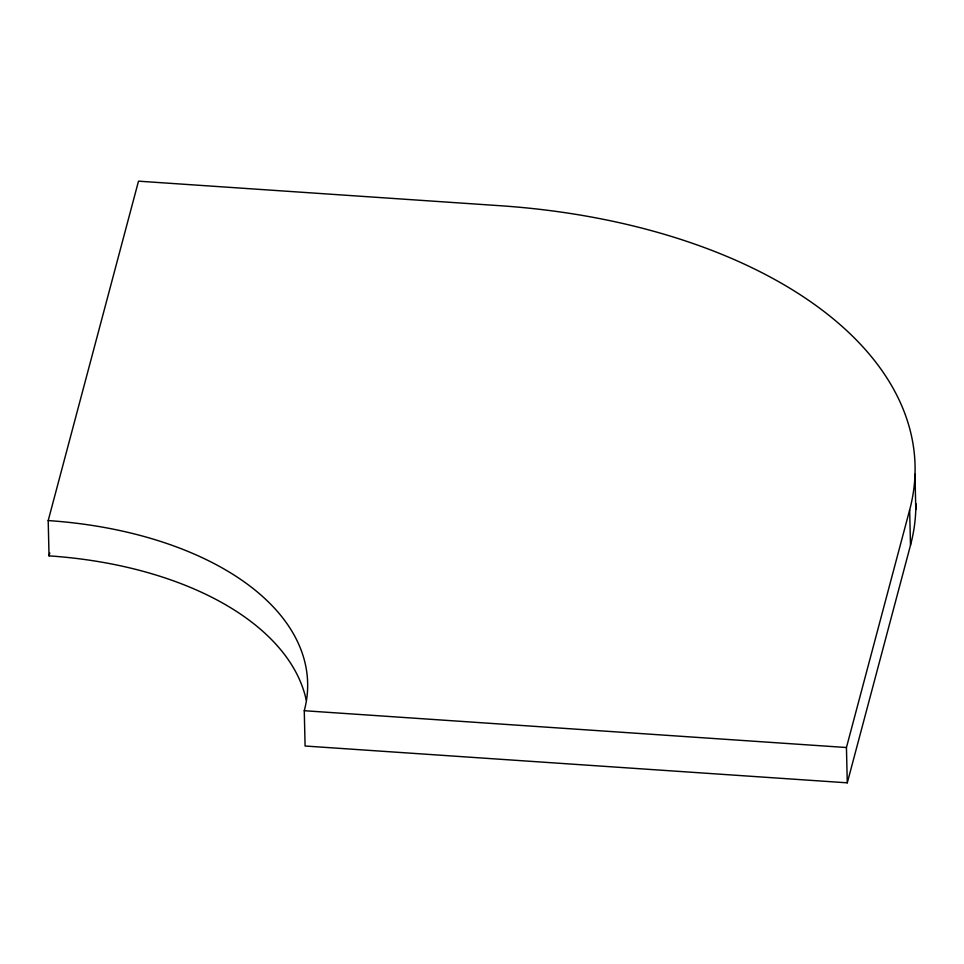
<?xml version="1.0" encoding="UTF-8"?>
<svg xmlns="http://www.w3.org/2000/svg" width="964" height="964" viewBox="0 0 964 964"><rect width="100%" height="100%" fill="white"/><g stroke="black" fill="none" stroke-linecap="round" stroke-linejoin="round"><path stroke-width="1.45" d="M48.2 520.572L138.503 181.172L499.967 205.706A487.423 273.318 -1.4 0 1 909.654 509.944L910.498 545.25L847.284 782.828L305.094 746.016L304.263 710.721A304.636 170.821 -1.4 0 0 48.2 520.572L49.031 555.867A304.636 170.821 -1.4 0 1 306.227 700.021M49.031 555.867L49.803 552.975M847.284 782.828L846.44 747.522L909.654 509.944M304.263 710.721L846.44 747.522M914.969 474.228L915.8 509.534M915.872 503.582A487.423 273.318 -1.4 0 1 910.498 545.25"/></g></svg>
